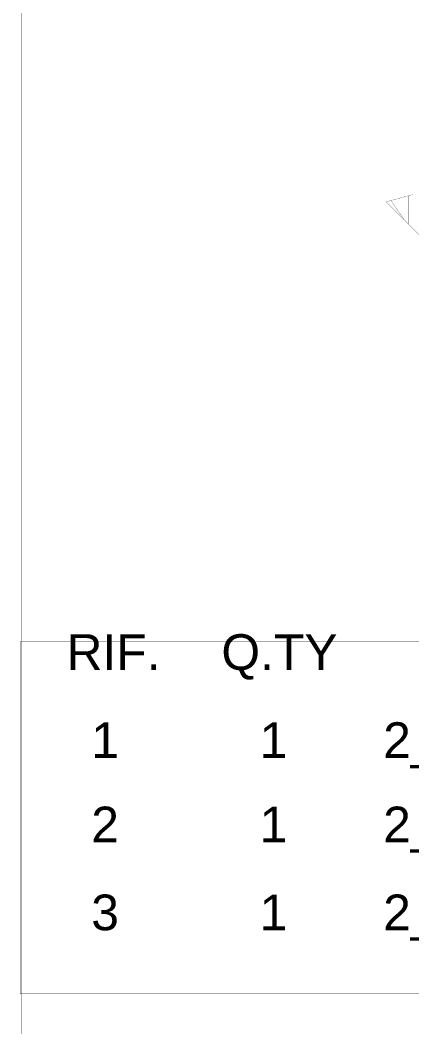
# Model space of a CAD drawing. Header units: inches. Extents: x 0 to 35.2, y -0.7 to 15.9.
# Drawn here: x 30.258 to 31.174, y 1.349 to 3.7 of the extents above; entities that cross this region are included whole.
import ezdxf

# ---------------------------------------------------------------- set-up
doc = ezdxf.new("R2010")
doc.units = ezdxf.units.IN
doc.header["$MEASUREMENT"] = 0
doc.layers.add('Board Outline', color=216, linetype='Continuous')
doc.layers.add('Dimensions', color=6, linetype='Continuous')
doc.styles.add('Arial', font='', dxfattribs={"height": 0.2})
doc.styles.get('Arial').set_extended_font_data('Arial')

msp = doc.modelspace()

# ---------------------------------------------------------------- linework, layer by layer
at = {"layer": 'Board Outline'}
for points in [[(30.261, -0.5315, 0.0005, 0.0005, 0), (30.261, 15.6175, 0.0005, 0.0005, 0)], [(30.2586, 2.0338, 0.0005, 0.0005, 0), (30.2586, 2.2484, 0.0005, 0.0005, 0)], [(30.2586, 2.2484, 0.0005, 0.0005, 0), (30.6523, 2.2484, 0.0005, 0.0005, 0)], [(30.6523, 2.0338, 0.0005, 0.0005, 0), (30.6523, 2.2484, 0.0005, 0.0005, 0)], [(30.6523, 2.2484, 0.0005, 0.0005, 0), (31.046, 2.2484, 0.0005, 0.0005, 0)], [(31.046, 2.0338, 0.0005, 0.0005, 0), (31.046, 2.2484, 0.0005, 0.0005, 0)], [(31.046, 2.2484, 0.0005, 0.0005, 0), (31.8334, 2.2484, 0.0005, 0.0005, 0)], [(30.2586, 2.0338, 0.0005, 0.0005, 0), (30.6523, 2.0338, 0.0005, 0.0005, 0)], [(30.2586, 1.837, 0.0005, 0.0005, 0), (30.2586, 2.0338, 0.0005, 0.0005, 0)], [(30.6523, 2.0338, 0.0005, 0.0005, 0), (31.046, 2.0338, 0.0005, 0.0005, 0)], [(30.6523, 1.837, 0.0005, 0.0005, 0), (30.6523, 2.0338, 0.0005, 0.0005, 0)], [(31.046, 2.0338, 0.0005, 0.0005, 0), (31.8334, 2.0338, 0.0005, 0.0005, 0)], [(31.046, 1.837, 0.0005, 0.0005, 0), (31.046, 2.0338, 0.0005, 0.0005, 0)], [(30.2586, 1.6401, 0.0005, 0.0005, 0), (30.2586, 1.837, 0.0005, 0.0005, 0)], [(30.2586, 1.837, 0.0005, 0.0005, 0), (30.6523, 1.837, 0.0005, 0.0005, 0)], [(30.6523, 1.6401, 0.0005, 0.0005, 0), (30.6523, 1.837, 0.0005, 0.0005, 0)], [(30.6523, 1.837, 0.0005, 0.0005, 0), (31.046, 1.837, 0.0005, 0.0005, 0)], [(31.046, 1.6401, 0.0005, 0.0005, 0), (31.046, 1.837, 0.0005, 0.0005, 0)], [(31.046, 1.837, 0.0005, 0.0005, 0), (31.8334, 1.837, 0.0005, 0.0005, 0)], [(30.2586, 1.4262, 0.0005, 0.0005, 0), (30.2586, 1.6401, 0.0005, 0.0005, 0)], [(30.2586, 1.6401, 0.0005, 0.0005, 0), (30.6523, 1.6401, 0.0005, 0.0005, 0)], [(30.6523, 1.4262, 0.0005, 0.0005, 0), (30.6523, 1.6401, 0.0005, 0.0005, 0)], [(30.6523, 1.6401, 0.0005, 0.0005, 0), (31.046, 1.6401, 0.0005, 0.0005, 0)], [(31.046, 1.4262, 0.0005, 0.0005, 0), (31.046, 1.6401, 0.0005, 0.0005, 0)], [(31.046, 1.6401, 0.0005, 0.0005, 0), (31.8334, 1.6401, 0.0005, 0.0005, 0)], [(30.2586, 1.4262, 0.0005, 0.0005, 0), (30.6523, 1.4262, 0.0005, 0.0005, 0)], [(30.6523, 1.4262, 0.0005, 0.0005, 0), (31.046, 1.4262, 0.0005, 0.0005, 0)], [(31.046, 1.4262, 0.0005, 0.0005, 0), (31.8334, 1.4262, 0.0005, 0.0005, 0)]]:
    msp.add_lwpolyline(points, format="xyseb", dxfattribs=at)
for points in [[(30.2585, 2.2484, 0.00025, 0.00025, 1), (30.2588, 2.2484, 0.00025, 0.00025, 1)], [(30.2585, 2.2484, 0.00025, 0.00025, 1), (30.2588, 2.2484, 0.00025, 0.00025, 1)], [(30.6522, 2.2484, 0.00025, 0.00025, 1), (30.6525, 2.2484, 0.00025, 0.00025, 1)], [(30.6522, 2.2484, 0.00025, 0.00025, 1), (30.6525, 2.2484, 0.00025, 0.00025, 1)], [(30.6522, 2.2484, 0.00025, 0.00025, 1), (30.6525, 2.2484, 0.00025, 0.00025, 1)], [(31.0459, 2.2484, 0.00025, 0.00025, 1), (31.0462, 2.2484, 0.00025, 0.00025, 1)], [(31.0459, 2.2484, 0.00025, 0.00025, 1), (31.0462, 2.2484, 0.00025, 0.00025, 1)], [(31.0459, 2.2484, 0.00025, 0.00025, 1), (31.0462, 2.2484, 0.00025, 0.00025, 1)], [(30.2585, 2.0338, 0.00025, 0.00025, 1), (30.2588, 2.0338, 0.00025, 0.00025, 1)], [(30.2585, 2.0338, 0.00025, 0.00025, 1), (30.2588, 2.0338, 0.00025, 0.00025, 1)], [(30.2585, 2.0338, 0.00025, 0.00025, 1), (30.2588, 2.0338, 0.00025, 0.00025, 1)], [(30.6522, 2.0338, 0.00025, 0.00025, 1), (30.6525, 2.0338, 0.00025, 0.00025, 1)], [(30.6522, 2.0338, 0.00025, 0.00025, 1), (30.6525, 2.0338, 0.00025, 0.00025, 1)], [(30.6522, 2.0338, 0.00025, 0.00025, 1), (30.6525, 2.0338, 0.00025, 0.00025, 1)], [(30.6522, 2.0338, 0.00025, 0.00025, 1), (30.6525, 2.0338, 0.00025, 0.00025, 1)], [(31.0459, 2.0338, 0.00025, 0.00025, 1), (31.0462, 2.0338, 0.00025, 0.00025, 1)], [(31.0459, 2.0338, 0.00025, 0.00025, 1), (31.0462, 2.0338, 0.00025, 0.00025, 1)], [(31.0459, 2.0338, 0.00025, 0.00025, 1), (31.0462, 2.0338, 0.00025, 0.00025, 1)], [(31.0459, 2.0338, 0.00025, 0.00025, 1), (31.0462, 2.0338, 0.00025, 0.00025, 1)], [(30.2585, 1.837, 0.00025, 0.00025, 1), (30.2588, 1.837, 0.00025, 0.00025, 1)], [(30.2585, 1.837, 0.00025, 0.00025, 1), (30.2588, 1.837, 0.00025, 0.00025, 1)], [(30.2585, 1.837, 0.00025, 0.00025, 1), (30.2588, 1.837, 0.00025, 0.00025, 1)], [(30.6522, 1.837, 0.00025, 0.00025, 1), (30.6525, 1.837, 0.00025, 0.00025, 1)], [(30.6522, 1.837, 0.00025, 0.00025, 1), (30.6525, 1.837, 0.00025, 0.00025, 1)], [(30.6522, 1.837, 0.00025, 0.00025, 1), (30.6525, 1.837, 0.00025, 0.00025, 1)], [(30.6522, 1.837, 0.00025, 0.00025, 1), (30.6525, 1.837, 0.00025, 0.00025, 1)], [(31.0459, 1.837, 0.00025, 0.00025, 1), (31.0462, 1.837, 0.00025, 0.00025, 1)], [(31.0459, 1.837, 0.00025, 0.00025, 1), (31.0462, 1.837, 0.00025, 0.00025, 1)], [(31.0459, 1.837, 0.00025, 0.00025, 1), (31.0462, 1.837, 0.00025, 0.00025, 1)], [(31.0459, 1.837, 0.00025, 0.00025, 1), (31.0462, 1.837, 0.00025, 0.00025, 1)], [(30.2585, 1.6401, 0.00025, 0.00025, 1), (30.2588, 1.6401, 0.00025, 0.00025, 1)], [(30.2585, 1.6401, 0.00025, 0.00025, 1), (30.2588, 1.6401, 0.00025, 0.00025, 1)], [(30.2585, 1.6401, 0.00025, 0.00025, 1), (30.2588, 1.6401, 0.00025, 0.00025, 1)], [(30.6522, 1.6401, 0.00025, 0.00025, 1), (30.6525, 1.6401, 0.00025, 0.00025, 1)], [(30.6522, 1.6401, 0.00025, 0.00025, 1), (30.6525, 1.6401, 0.00025, 0.00025, 1)], [(30.6522, 1.6401, 0.00025, 0.00025, 1), (30.6525, 1.6401, 0.00025, 0.00025, 1)], [(30.6522, 1.6401, 0.00025, 0.00025, 1), (30.6525, 1.6401, 0.00025, 0.00025, 1)], [(31.0459, 1.6401, 0.00025, 0.00025, 1), (31.0462, 1.6401, 0.00025, 0.00025, 1)], [(31.0459, 1.6401, 0.00025, 0.00025, 1), (31.0462, 1.6401, 0.00025, 0.00025, 1)], [(31.0459, 1.6401, 0.00025, 0.00025, 1), (31.0462, 1.6401, 0.00025, 0.00025, 1)], [(31.0459, 1.6401, 0.00025, 0.00025, 1), (31.0462, 1.6401, 0.00025, 0.00025, 1)], [(30.2585, 1.4262, 0.00025, 0.00025, 1), (30.2588, 1.4262, 0.00025, 0.00025, 1)], [(30.2585, 1.4262, 0.00025, 0.00025, 1), (30.2588, 1.4262, 0.00025, 0.00025, 1)], [(30.6522, 1.4262, 0.00025, 0.00025, 1), (30.6525, 1.4262, 0.00025, 0.00025, 1)], [(30.6522, 1.4262, 0.00025, 0.00025, 1), (30.6525, 1.4262, 0.00025, 0.00025, 1)], [(30.6522, 1.4262, 0.00025, 0.00025, 1), (30.6525, 1.4262, 0.00025, 0.00025, 1)], [(31.0459, 1.4262, 0.00025, 0.00025, 1), (31.0462, 1.4262, 0.00025, 0.00025, 1)], [(31.0459, 1.4262, 0.00025, 0.00025, 1), (31.0462, 1.4262, 0.00025, 0.00025, 1)], [(31.0459, 1.4262, 0.00025, 0.00025, 1), (31.0462, 1.4262, 0.00025, 0.00025, 1)]]:
    msp.add_lwpolyline(points, format="xyseb", close=True, dxfattribs=at)
at = {"layer": 'Dimensions'}
for points in [[(31.1654, 3.2898, 0.0005, 0.0005, 0), (31.1769, 3.2929, 0.0005, 0.0005, 0)], [(31.1139, 3.276, 0.0005, 0.0005, 0), (31.1251, 3.279, 0.0005, 0.0005, 0)], [(31.1139, 3.276, 0.0005, 0.0005, 0), (31.1564, 3.2336, 0.0005, 0.0005, 0)], [(31.1251, 3.279, 0.0005, 0.0005, 0), (31.1654, 3.2898, 0.0005, 0.0005, 0)], [(31.1251, 3.279, 0.0005, 0.0005, 0), (31.1564, 3.2336, 0.0005, 0.0005, 0)], [(31.1654, 3.2246, 0.0005, 0.0005, 0), (31.1654, 3.2898, 0.0005, 0.0005, 0)], [(31.1564, 3.2336, 0.0005, 0.0005, 0), (31.1654, 3.2246, 0.0005, 0.0005, 0)], [(31.1654, 3.2246, 0.0005, 0.0005, 0), (31.1932, 3.1967, 0.0005, 0.0005, 0)], [(30.261, -0.5315, 0.0005, 0.0005, 0), (30.261, 1.437, 0.0005, 0.0005, 0)], [(30.261, 1.437, 0.0005, 0.0005, 0), (34.9854, 1.437, 0.0005, 0.0005, 0)]]:
    msp.add_lwpolyline(points, format="xyseb", dxfattribs=at)
for points in [[(31.1138, 3.276, 0.00025, 0.00025, 1), (31.1141, 3.276, 0.00025, 0.00025, 1)], [(31.1138, 3.276, 0.00025, 0.00025, 1), (31.1141, 3.276, 0.00025, 0.00025, 1)], [(31.1249, 3.279, 0.00025, 0.00025, 1), (31.1252, 3.279, 0.00025, 0.00025, 1)], [(31.1249, 3.279, 0.00025, 0.00025, 1), (31.1252, 3.279, 0.00025, 0.00025, 1)], [(31.1249, 3.279, 0.00025, 0.00025, 1), (31.1252, 3.279, 0.00025, 0.00025, 1)], [(31.1653, 3.2898, 0.00025, 0.00025, 1), (31.1655, 3.2898, 0.00025, 0.00025, 1)], [(31.1653, 3.2898, 0.00025, 0.00025, 1), (31.1655, 3.2898, 0.00025, 0.00025, 1)], [(31.1653, 3.2898, 0.00025, 0.00025, 1), (31.1655, 3.2898, 0.00025, 0.00025, 1)], [(31.1562, 3.2336, 0.00025, 0.00025, 1), (31.1565, 3.2336, 0.00025, 0.00025, 1)], [(31.1562, 3.2336, 0.00025, 0.00025, 1), (31.1565, 3.2336, 0.00025, 0.00025, 1)], [(31.1562, 3.2336, 0.00025, 0.00025, 1), (31.1565, 3.2336, 0.00025, 0.00025, 1)], [(31.1653, 3.2246, 0.00025, 0.00025, 1), (31.1655, 3.2246, 0.00025, 0.00025, 1)], [(31.1653, 3.2246, 0.00025, 0.00025, 1), (31.1655, 3.2246, 0.00025, 0.00025, 1)], [(31.1653, 3.2246, 0.00025, 0.00025, 1), (31.1655, 3.2246, 0.00025, 0.00025, 1)], [(30.2609, 1.437, 0.00025, 0.00025, 1), (30.2612, 1.437, 0.00025, 0.00025, 1)], [(30.2609, 1.437, 0.00025, 0.00025, 1), (30.2612, 1.437, 0.00025, 0.00025, 1)]]:
    msp.add_lwpolyline(points, format="xyseb", close=True, dxfattribs=at)

# ---------------------------------------------------------------- texts
at = {"layer": 'Board Outline', "style": 'Arial'}
for s, height, p in [('RIF.', 0.08333, (30.3669, 2.1828)), ('Q.TY', 0.08333, (30.7289, 2.1828)), ('1', 0.0833, (30.4247, 1.9771)), ('1', 0.0833, (30.8184, 1.9771)), ('2_250_03678', 0.083333, (31.1071, 1.9771)), ('2', 0.0833, (30.4247, 1.7802)), ('1', 0.0833, (30.8184, 1.7802)), ('2_250_00072', 0.083333, (31.1071, 1.7802)), ('3', 0.0833, (30.4247, 1.5749)), ('1', 0.0833, (30.8184, 1.5749)), ('2_250_03674', 0.083333, (31.1071, 1.5749))]:
    msp.add_text(s, height=height, dxfattribs=at).set_placement(p)

doc.saveas('drawing.dxf')
